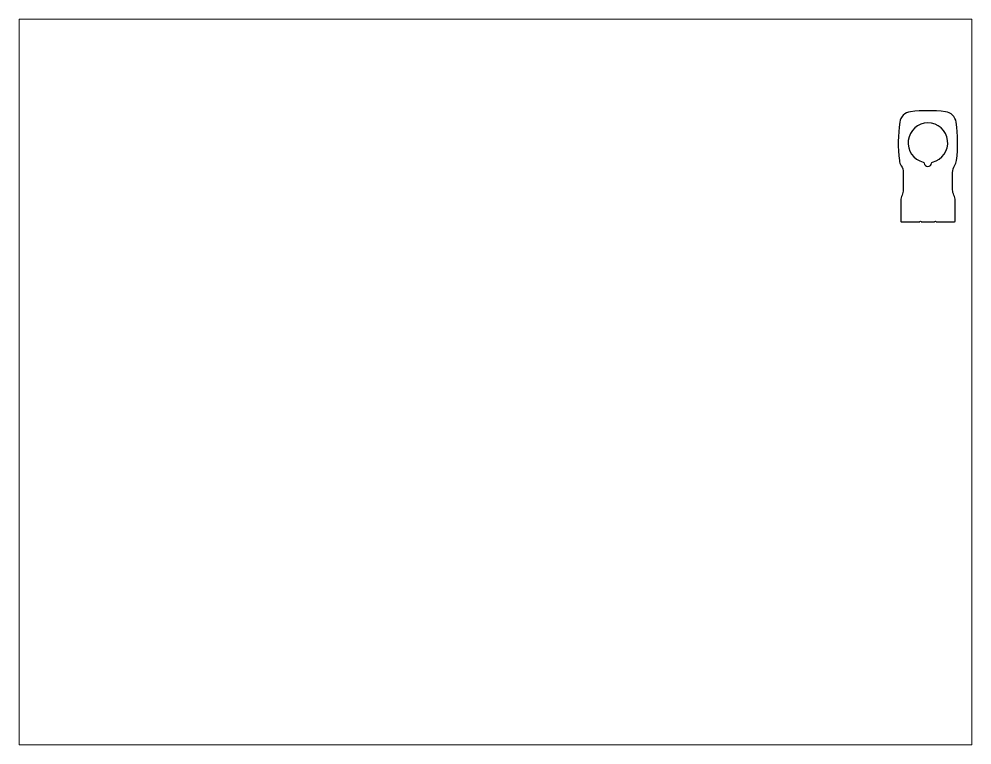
# Paper-space layout 'Layout1' of a CAD drawing. Extents: x 27 to 240, y 20 to 183.
# The model-space entities are those that its viewports show. They can reach past a viewport. Long polylines and large blocks are cut down to what shows.
import ezdxf

# ---------------------------------------------------------------- set-up
doc = ezdxf.new("R2010")
doc.units = 0
doc.header["$LTSCALE"] = 15
doc.layers.get('0').update_dxf_attribs({"linetype": 'CONTINUOUS'})

msp = doc.modelspace()

# ---------------------------------------------------------------- linework, layer by layer
at = {"color": 0, "linetype": 'CONTINUOUS', "ltscale": 0.009}
for points in [[(368.35, 195.23), (368.57, 195.44), (368.78, 195.23, 0.198912), (368.99, 195.14), (376.27, 195.14, 0.414214), (376.57, 195.44), (376.57, 203.79, 0.113237), (376.07, 205.96, -0.113237), (375.57, 208.14), (375.57, 215.14, -0.144697), (376.37, 217.86, 0.114289), (377.14, 219.98, 0.064734), (376.99, 235.46, 0.340831), (372.62, 239.73, 0.059022), (358.51, 239.73, 0.340831), (354.14, 235.46, 0.064734), (353.99, 219.98, 0.114289), (354.76, 217.86, -0.144697), (355.57, 215.14), (355.57, 208.14, -0.113237), (355.07, 205.96, 0.113237), (354.57, 203.79), (354.57, 195.44, 0.414214), (354.87, 195.14), (362.14, 195.14, 0.198912), (362.35, 195.23), (362.57, 195.44), (362.78, 195.23, 0.198912), (362.99, 195.14), (368.14, 195.14, 0.198912)], [(367.06, 218.9, -0.320412), (367.44, 219.34, 8.445005), (363.69, 219.34, -0.320412), (364.07, 218.9, 0.909462)]]:
    msp.add_lwpolyline(points, format="xyb", close=True, dxfattribs=at)

psp = doc.layouts.get("Layout1")

# ---------------------------------------------------------------- viewports
at = {"layer": '0', "color": 0, "linetype": 'BYBLOCK', "ltscale": 0.05}
psp.add_viewport(center=(133.35, 101.6), size=(213.36, 162.56), view_center_point=(190.51, 130.3), view_height=293.8955, dxfattribs=at)

doc.saveas('drawing.dxf')
